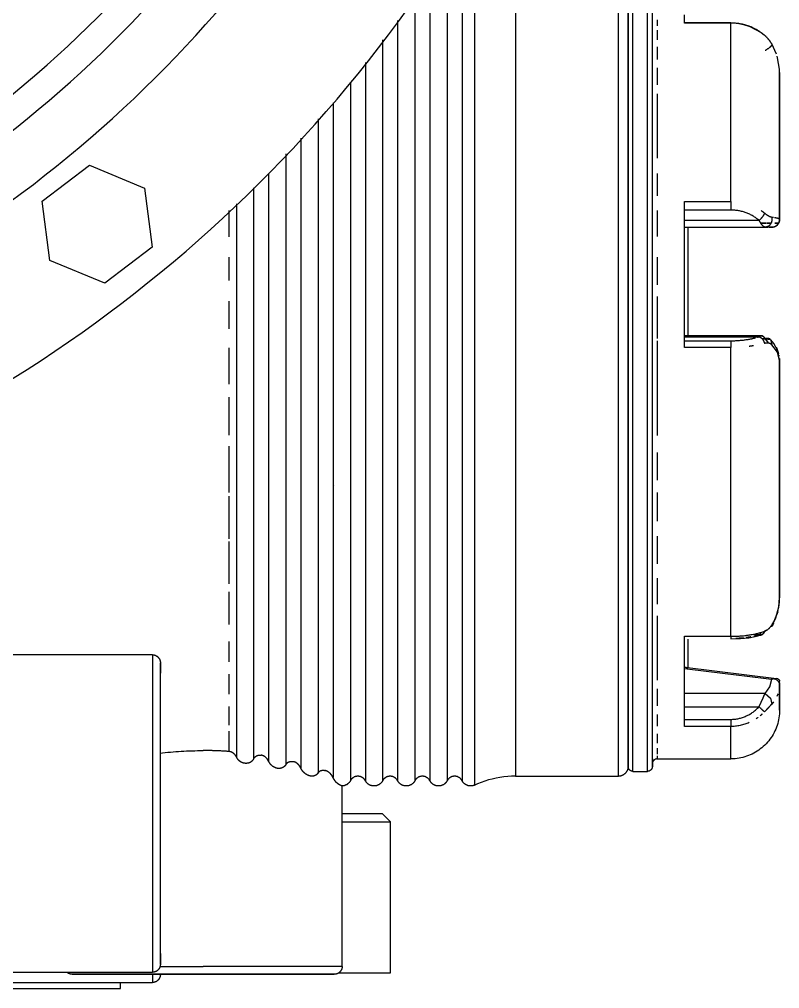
# Model space of a CAD drawing. Extents: x -181672 to 290600, y -29000 to 395522.
# Drawn here: x 13965.4 to 14061.2, y 33070.1 to 33192.2 of the extents above; entities that cross this region are included whole.
import ezdxf

# ---------------------------------------------------------------- set-up
doc = ezdxf.new("R2010")
doc.units = 0
doc.header["$LTSCALE"] = 10
doc.linetypes.add('XFM7P20PCW$0$Dashed', pattern=[2, 1, -1])

# ---------------------------------------------------------------- blocks, each defined once
blk = doc.blocks.new('XFM7P20PCW$0$A$Ccee4e352')
at = {"color": 1, "linetype": 'XFM7P20PCW$0$Dashed', "ltscale": 50}
for p, q in [((1082.41, -657.1), (1082.41, -556.78)), ((1074.86, -557.92), (1074.86, -656.55)), ((1076.74, -557.34), (1076.74, -656.55)), ((1078.93, -557.33), (1078.93, -656.55)), ((1080.8, -557.34), (1080.8, -656.55)), ((1087.54, -557.9), (1087.54, -655.98)), ((1100.49, -655.98), (1100.49, -557.9)), ((1102.33, -655.37), (1102.33, -558.52)), ((1104.15, -655.37), (1104.15, -558.52)), ((1101.72, -561.82), (1101.72, -559.81)), ((1104.77, -561.82), (1104.77, -559.81)), ((1108.8, -561.09), (1108.8, -560.08)), ((1072.68, -560.78), (1072.68, -656.55)), ((1105.38, -560.7), (1105.38, -561.45)), ((1114.64, -561.07), (1108.8, -561.07)), ((1114.64, -561.09), (1108.8, -561.09)), ((1114.64, -561.09), (1114.64, -561.07)), ((1114.64, -561.07), (1114.64, -561.09)), ((1114.64, -583.59), (1114.64, -561.09)), ((1101.72, -577.14), (1101.72, -562.77)), ((1104.77, -577.14), (1104.77, -562.77)), ((1105.38, -561.98), (1105.38, -563.23)), ((1070.8, -563.23), (1070.8, -656.55)), ((1105.38, -564.09), (1105.38, -565.68)), ((1120.41, -565), (1119.81, -563.71)), ((1119.83, -563.73), (1119.81, -563.71)), ((1068.62, -566.08), (1068.62, -656.55)), ((1105.38, -566.75), (1105.38, -568.9)), ((1120.8, -567.33), (1120.79, -566.9)), ((1120.8, -567.33), (1120.8, -585.81)), ((1066.74, -568.56), (1066.74, -656.55)), ((1105.38, -570.01), (1105.38, -578.11)), ((1064.55, -571.13), (1064.55, -656.16)), ((1062.67, -573.15), (1062.67, -655.57)), ((1060.49, -575.58), (1060.49, -654.96)), ((1058.61, -577.59), (1058.61, -654.52)), ((1027.9, -583.55), (1033.87, -579)), ((1033.87, -579), (1040.8, -581.89)), ((1101.72, -586.2), (1101.72, -579.28)), ((1104.77, -586.2), (1104.77, -579.28)), ((1056.43, -580.06), (1056.43, -654.09)), ((1105.38, -580.03), (1105.38, -582.85)), ((1040.8, -581.89), (1041.76, -589.33)), ((1054.55, -581.86), (1054.55, -653.8)), ((1028.87, -591), (1027.9, -583.55)), ((1108.8, -601.96), (1108.8, -583.59)), ((1108.8, -583.59), (1114.64, -583.59)), ((1114.64, -583.59), (1114.64, -584.66)), ((1051.43, -584.72), (1051.43, -587.35)), ((1052.37, -583.87), (1052.37, -653.55)), ((1105.38, -584.73), (1105.38, -587.98)), ((1114.64, -584.66), (1108.8, -584.66)), ((1118.21, -585.96), (1108.8, -585.96)), ((1051.43, -587.35), (1051.43, -588.02)), ((1108.8, -586.81), (1118.97, -586.81)), ((1108.8, -586.81), (1118.97, -586.81)), ((1109.24, -586.79), (1109.24, -600.52)), ((1118.97, -586.81), (1119.36, -586.81)), ((1119.46, -586.81), (1119.8, -586.81)), ((1120.68, -586.29), (1120.51, -586.51)), ((1041.76, -589.33), (1035.79, -593.88)), ((1101.72, -596.31), (1101.72, -588.65)), ((1104.77, -596.31), (1104.77, -588.65)), ((1035.79, -593.88), (1028.87, -591)), ((1051.43, -590.58), (1051.43, -592.68)), ((1105.38, -590.59), (1105.38, -594.09)), ((1051.43, -592.68), (1051.43, -593.54)), ((1105.38, -595.56), (1105.38, -600.82)), ((1051.43, -596.15), (1051.43, -598.2)), ((1051.43, -598.2), (1051.43, -599.6)), ((1101.72, -615.18), (1101.72, -598.94)), ((1104.77, -615.18), (1104.77, -598.94)), ((1118.51, -600.5), (1108.8, -600.5)), ((1108.8, -600.61), (1118.21, -600.61)), ((1118.51, -600.5), (1118.39, -600.5)), ((1105.38, -601.13), (1105.38, -613.07)), ((1108.8, -601.12), (1114.64, -601.12)), ((1114.64, -601.96), (1108.8, -601.96)), ((1114.64, -601.12), (1114.64, -601.96)), ((1114.64, -638.36), (1114.64, -601.96)), ((1118.97, -600.88), (1118.64, -600.88)), ((1118.64, -600.88), (1118.97, -600.88)), ((1118.97, -600.88), (1119.39, -601.41)), ((1051.43, -602.03), (1051.43, -603.85)), ((1120.74, -602.97), (1120.75, -603.03)), ((1051.43, -603.85), (1051.43, -606.6)), ((1120.78, -603.36), (1120.8, -603.6)), ((1120.8, -603.59), (1120.8, -633.5)), ((1051.43, -608.25), (1051.43, -609.53)), ((1051.43, -609.53), (1051.43, -613.03)), ((1051.43, -614.42), (1051.43, -615.18)), ((1051.43, -615.18), (1051.43, -620.23)), ((1105.38, -615.18), (1105.38, -618.7)), ((1101.72, -625.24), (1101.72, -617.58)), ((1104.77, -625.24), (1104.77, -617.58)), ((1105.38, -620.22), (1105.38, -623.84)), ((1051.43, -620.72), (1051.43, -626.07)), ((1105.38, -625.73), (1105.38, -629.24)), ((1051.43, -626.42), (1051.43, -631.17)), ((1101.72, -634.61), (1101.72, -627.69)), ((1104.77, -634.61), (1104.77, -627.69)), ((1051.43, -631.17), (1051.43, -631.76)), ((1105.38, -631.04), (1105.38, -634.31)), ((1051.43, -632.76), (1051.43, -635.94)), ((1051.43, -635.94), (1051.43, -636.89)), ((1105.38, -635.78), (1105.38, -643.88)), ((1120.57, -635.28), (1120.41, -635.7)), ((1101.72, -651.11), (1101.72, -636.75)), ((1104.77, -651.11), (1104.77, -636.75)), ((1119.77, -637.13), (1119.81, -636.95)), ((1108.8, -649.72), (1108.8, -638.36)), ((1108.8, -638.36), (1114.64, -638.36)), ((1114.64, -638.36), (1114.64, -638.6)), ((1114.64, -638.6), (1114.64, -638.69)), ((1117.66, -638.18), (1118.21, -638.18)), ((1118.21, -638.18), (1117.66, -638.18)), ((1051.43, -639.01), (1051.43, -640.32)), ((1109.24, -638.7), (1109.24, -642.27)), ((1041.8, -640.68), (1018.8, -640.68)), ((1041.8, -640.68), (1041.8, -680.68)), ((1051.43, -640.32), (1051.43, -641.57)), ((1042.8, -679.68), (1042.8, -641.68)), ((1108.88, -642.25), (1120.42, -643.66)), ((1051.43, -643.14), (1051.43, -644.25)), ((1051.43, -644.25), (1051.43, -645.63)), ((1120.8, -644.49), (1120.78, -644.83)), ((1120.8, -644.49), (1120.8, -644)), ((1120.8, -644.2), (1120.8, -644.41)), ((1105.38, -644.98), (1105.38, -647.13)), ((1118.97, -645.58), (1108.8, -645.58)), ((1120.8, -644.89), (1120.8, -647.65)), ((1120.04, -646.61), (1119.81, -646.89)), ((1051.43, -647.2), (1051.43, -647.68)), ((1051.43, -647.68), (1051.43, -649.54)), ((1105.38, -648.2), (1105.38, -649.69)), ((1108.8, -647.23), (1118.21, -647.23)), ((1108.8, -648.82), (1114.64, -648.82)), ((1114.64, -648.82), (1114.64, -649.72)), ((1051.43, -650.29), (1051.43, -650.57)), ((1051.43, -650.57), (1051.43, -652.87)), ((1105.38, -650.65), (1105.38, -651.83)), ((1114.64, -649.72), (1108.8, -649.72)), ((1114.64, -653.8), (1114.64, -649.72)), ((1101.72, -654.08), (1101.72, -652.07)), ((1104.77, -654.08), (1104.77, -652.07)), ((1105.38, -652.45), (1105.38, -653.19)), ((1101.72, -654.75), (1101.72, -654.45)), ((1104.77, -654.75), (1104.77, -654.45)), ((1105.38, -653.43), (1105.38, -653.8)), ((1105.38, -653.8), (1114.64, -653.8)), ((1102.33, -655.37), (1104.15, -655.37)), ((1087.54, -655.98), (1100.49, -655.98)), ((1065.7, -679.94), (1065.7, -657.21)), ((1065.76, -661.74), (1071.8, -661.74)), ((1070.8, -660.74), (1065.79, -660.74)), ((1071.8, -661.74), (1070.8, -660.74)), ((1071.8, -680.74), (1071.8, -661.74)), ((1042.72, -679.94), (1048.2, -679.94)), ((1065.7, -679.94), (1048.2, -679.94)), ((1018.8, -680.68), (1041.8, -680.68)), ((1048.2, -680.94), (1031.7, -680.94)), ((1041.8, -681.02), (1041.8, -681.97)), ((1042.8, -680.97), (1042.8, -680.96)), ((1048.2, -680.94), (1064.7, -680.94)), ((1065.28, -680.74), (1071.8, -680.74)), ((1018.8, -681.97), (1041.8, -681.97)), ((1037.8, -682.74), (1037.8, -681.97)), ((1006.8, -682.74), (1037.8, -682.74))]:
    blk.add_line(p, q, dxfattribs=at)
at = {"color": 1, "linetype": 'XFM7P20PCW$0$Dashed', "ltscale": 50, "flags": 128}
for points in [[(1101.72, -654.75), (1101.72, -654.71), (1101.72, -654.6), (1101.72, -654.41), (1101.72, -654.14), (1101.72, -653.8), (1101.72, -653.38), (1101.72, -652.89), (1101.72, -652.32), (1101.72, -651.69), (1101.72, -650.98), (1101.72, -650.2), (1101.72, -649.35), (1101.72, -648.43), (1101.72, -647.45), (1101.72, -646.4), (1101.72, -645.29), (1101.72, -644.12), (1101.72, -642.89), (1101.72, -641.6), (1101.72, -640.25), (1101.72, -638.85), (1101.72, -637.4), (1101.72, -635.91), (1101.72, -634.36), (1101.72, -632.77), (1101.72, -631.15), (1101.72, -629.48), (1101.72, -627.77), (1101.72, -626.04), (1101.72, -624.27), (1101.72, -622.47), (1101.72, -620.65), (1101.72, -618.81), (1101.72, -616.95), (1101.72, -615.07), (1101.72, -613.18), (1101.72, -611.28), (1101.72, -609.37), (1101.72, -607.46), (1101.72, -605.55), (1101.72, -603.64), (1101.72, -601.73), (1101.72, -599.84), (1101.72, -597.95), (1101.72, -596.08), (1101.72, -594.23), (1101.72, -592.4), (1101.72, -590.59), (1101.72, -588.8), (1101.72, -587.05), (1101.72, -585.33), (1101.72, -583.64), (1101.72, -581.99), (1101.72, -580.38), (1101.72, -578.81), (1101.72, -577.28), (1101.72, -575.81), (1101.72, -574.38), (1101.72, -573.01), (1101.72, -571.69), (1101.72, -570.43), (1101.72, -569.22), (1101.72, -568.08), (1101.72, -567), (1101.72, -565.98), (1101.72, -565.02), (1101.72, -564.14), (1101.72, -563.32), (1101.72, -562.57), (1101.72, -561.9), (1101.72, -561.29), (1101.72, -560.76), (1101.72, -560.3), (1101.72, -559.92), (1101.72, -559.61), (1101.72, -559.38), (1101.72, -559.23), (1101.72, -559.15), (1101.72, -559.13)], [(1101.72, -559.13), (1101.72, -559.17), (1101.72, -559.29), (1101.72, -559.48), (1101.72, -559.75), (1101.72, -560.09), (1101.72, -560.51), (1101.72, -561), (1101.72, -561.56), (1101.72, -562.2), (1101.72, -562.91), (1101.72, -563.69), (1101.72, -564.54), (1101.72, -565.45), (1101.72, -566.44), (1101.72, -567.49), (1101.72, -568.6), (1101.72, -569.77), (1101.72, -571), (1101.72, -572.29), (1101.72, -573.63), (1101.72, -575.03), (1101.72, -576.48), (1101.72, -577.98), (1101.72, -579.52), (1101.72, -581.11), (1101.72, -582.74), (1101.72, -584.41), (1101.72, -586.11), (1101.72, -587.85), (1101.72, -589.62), (1101.72, -591.42), (1101.72, -593.24), (1101.72, -595.08), (1101.72, -596.94), (1101.72, -598.82), (1101.72, -600.71), (1101.72, -602.61), (1101.72, -604.52), (1101.72, -606.43), (1101.72, -608.34), (1101.72, -610.25), (1101.72, -612.15), (1101.72, -614.05), (1101.72, -615.94), (1101.72, -617.81), (1101.72, -619.66), (1101.72, -621.49), (1101.72, -623.3), (1101.72, -625.08), (1101.72, -626.84), (1101.72, -628.56), (1101.72, -630.25), (1101.72, -631.9), (1101.72, -633.51), (1101.72, -635.08), (1101.72, -636.6), (1101.72, -638.08), (1101.72, -639.5), (1101.72, -640.88), (1101.72, -642.2), (1101.72, -643.46), (1101.72, -644.67), (1101.72, -645.81), (1101.72, -646.89), (1101.72, -647.91), (1101.72, -648.86), (1101.72, -649.75), (1101.72, -650.57), (1101.72, -651.31), (1101.72, -651.99), (1101.72, -652.59), (1101.72, -653.13), (1101.72, -653.58), (1101.72, -653.97), (1101.72, -654.27), (1101.72, -654.51), (1101.72, -654.66), (1101.72, -654.74), (1101.72, -654.75)], [(1104.77, -654.75), (1104.77, -654.71), (1104.77, -654.6), (1104.77, -654.41), (1104.77, -654.14), (1104.77, -653.8), (1104.77, -653.38), (1104.77, -652.89), (1104.77, -652.32), (1104.77, -651.69), (1104.77, -650.98), (1104.77, -650.2), (1104.77, -649.35), (1104.77, -648.43), (1104.77, -647.45), (1104.77, -646.4), (1104.77, -645.29), (1104.77, -644.12), (1104.77, -642.89), (1104.77, -641.6), (1104.77, -640.25), (1104.77, -638.85), (1104.77, -637.4), (1104.77, -635.91), (1104.77, -634.36), (1104.77, -632.77), (1104.77, -631.15), (1104.77, -629.48), (1104.77, -627.77), (1104.77, -626.04), (1104.77, -624.27), (1104.77, -622.47), (1104.77, -620.65), (1104.77, -618.81), (1104.77, -616.95), (1104.77, -615.07), (1104.77, -613.18), (1104.77, -611.28), (1104.77, -609.37), (1104.77, -607.46), (1104.77, -605.55), (1104.77, -603.64), (1104.77, -601.73), (1104.77, -599.84), (1104.77, -597.95), (1104.77, -596.08), (1104.77, -594.23), (1104.77, -592.4), (1104.77, -590.59), (1104.77, -588.8), (1104.77, -587.05), (1104.77, -585.33), (1104.77, -583.64), (1104.77, -581.99), (1104.77, -580.38), (1104.77, -578.81), (1104.77, -577.28), (1104.77, -575.81), (1104.77, -574.38), (1104.77, -573.01), (1104.77, -571.69), (1104.77, -570.43), (1104.77, -569.22), (1104.77, -568.08), (1104.77, -567), (1104.77, -565.98), (1104.77, -565.02), (1104.77, -564.14), (1104.77, -563.32), (1104.77, -562.57), (1104.77, -561.9), (1104.77, -561.29), (1104.77, -560.76), (1104.77, -560.3), (1104.77, -559.92), (1104.77, -559.61), (1104.77, -559.38), (1104.77, -559.23), (1104.77, -559.15), (1104.77, -559.13)], [(1114.64, -561.07), (1115.46, -561.12), (1116.27, -561.27), (1117.04, -561.51), (1118.47, -562.27), (1118.86, -562.58)], [(1120.79, -566.89), (1120.55, -565.46), (1120.5, -565.25)], [(1120.8, -567.33), (1120.8, -567.73), (1120.8, -568.2), (1120.8, -568.73), (1120.8, -569.32), (1120.8, -569.55)], [(1120.8, -585.81), (1120.8, -584.43), (1120.8, -583.1), (1120.8, -581.8), (1120.8, -580.54), (1120.8, -579.32), (1120.8, -578.15), (1120.8, -577.02), (1120.8, -575.94), (1120.8, -574.91), (1120.8, -573.93), (1120.8, -573), (1120.8, -572.13), (1120.8, -571.32), (1120.8, -570.56), (1120.8, -569.86), (1120.8, -569.22), (1120.8, -568.64), (1120.8, -568.12), (1120.8, -567.66), (1120.8, -567.33)], [(1119.36, -586.81), (1119.26, -586.81), (1118.97, -586.81)], [(1119.8, -586.81), (1119.75, -586.81), (1119.65, -586.81), (1119.48, -586.81)], [(1119.99, -586.79), (1120.19, -586.73), (1120.37, -586.63), (1120.53, -586.5), (1120.66, -586.32)], [(1119.4, -601.43), (1119.26, -601.22), (1118.97, -600.88)], [(1118.97, -600.88), (1119.66, -600.97), (1119.81, -601.62)], [(1120.8, -603.59), (1120.58, -602.41), (1120.09, -601.48), (1119.69, -600.99)], [(1120.8, -603.59), (1120.55, -602.58), (1119.81, -601.62)], [(1120.38, -601.98), (1120.45, -602.09), (1120.66, -602.72)], [(1120.8, -633.5), (1120.8, -632.24), (1120.8, -630.95), (1120.8, -629.61), (1120.8, -628.24), (1120.8, -626.84), (1120.8, -625.4), (1120.8, -623.94), (1120.8, -622.44), (1120.8, -620.93), (1120.8, -619.39), (1120.8, -617.83), (1120.8, -616.25), (1120.8, -614.66), (1120.8, -613.05), (1120.8, -611.44), (1120.8, -609.82), (1120.8, -608.19), (1120.8, -606.56), (1120.8, -604.94), (1120.8, -603.59)], [(1119.83, -637.09), (1120.33, -636.04), (1120.71, -634.64), (1120.8, -633.5)], [(1120.02, -636.71), (1119.98, -636.81), (1119.83, -637.09)], [(1114.64, -638.69), (1115.88, -638.64), (1116.9, -638.53), (1117.73, -638.38), (1118.51, -638.18)], [(1114.64, -638.69), (1115.89, -638.64), (1116.91, -638.53), (1117.73, -638.38), (1118.51, -638.18)], [(1041.8, -640.68), (1041.84, -640.69), (1041.88, -640.69), (1041.92, -640.69), (1041.96, -640.7), (1042, -640.7), (1042.04, -640.71), (1042.08, -640.72), (1042.11, -640.74), (1042.15, -640.75), (1042.19, -640.76), (1042.23, -640.78), (1042.26, -640.8), (1042.3, -640.82), (1042.33, -640.84), (1042.36, -640.86), (1042.4, -640.88), (1042.43, -640.91), (1042.46, -640.93), (1042.49, -640.96), (1042.52, -640.99), (1042.54, -641.02), (1042.57, -641.05), (1042.6, -641.08), (1042.62, -641.11), (1042.64, -641.14), (1042.66, -641.18), (1042.68, -641.21), (1042.7, -641.25), (1042.72, -641.29), (1042.73, -641.32), (1042.75, -641.36), (1042.76, -641.4), (1042.77, -641.44), (1042.78, -641.48), (1042.79, -641.51), (1042.79, -641.55), (1042.8, -641.59), (1042.8, -641.63), (1042.8, -641.67), (1042.8, -641.68)], [(1042.8, -679.68), (1042.8, -679.67), (1042.8, -679.62), (1042.8, -679.55), (1042.8, -679.44), (1042.8, -679.31), (1042.8, -679.14), (1042.8, -678.94), (1042.8, -678.72), (1042.8, -678.47), (1042.8, -678.18), (1042.8, -677.87), (1042.8, -677.54), (1042.8, -677.17), (1042.8, -676.78), (1042.8, -676.37), (1042.8, -675.92), (1042.8, -675.46), (1042.8, -674.97), (1042.8, -674.46), (1042.8, -673.92), (1042.8, -673.37), (1042.8, -672.79), (1042.8, -672.2), (1042.8, -671.58), (1042.8, -670.95), (1042.8, -670.3), (1042.8, -669.64), (1042.8, -668.96), (1042.8, -668.27), (1042.8, -667.57), (1042.8, -666.86), (1042.8, -666.13), (1042.8, -665.4), (1042.8, -664.66), (1042.8, -663.91), (1042.8, -663.16), (1042.8, -662.41), (1042.8, -661.65), (1042.8, -660.89), (1042.8, -660.13), (1042.8, -659.37), (1042.8, -658.61), (1042.8, -657.86), (1042.8, -657.11), (1042.8, -656.37), (1042.8, -655.63), (1042.8, -654.9), (1042.8, -654.18), (1042.8, -653.48), (1042.8, -652.78), (1042.8, -652.09), (1042.8, -651.42), (1042.8, -650.77), (1042.8, -650.13), (1042.8, -649.5), (1042.8, -648.9), (1042.8, -648.31), (1042.8, -647.74), (1042.8, -647.2), (1042.8, -646.67), (1042.8, -646.17), (1042.8, -645.69), (1042.8, -645.24), (1042.8, -644.81), (1042.8, -644.4), (1042.8, -644.03), (1042.8, -643.67), (1042.8, -643.35), (1042.8, -643.05), (1042.8, -642.78), (1042.8, -642.54), (1042.8, -642.33), (1042.8, -642.15), (1042.8, -642), (1042.8, -641.87), (1042.8, -641.78), (1042.8, -641.72), (1042.8, -641.69), (1042.8, -641.68)], [(1042.8, -641.68), (1042.8, -641.7), (1042.8, -641.75), (1042.8, -641.82), (1042.8, -641.93), (1042.8, -642.06), (1042.8, -642.23), (1042.8, -642.42), (1042.8, -642.65), (1042.8, -642.9), (1042.8, -643)], [(1118.97, -645.58), (1119.57, -644.71), (1119.8, -643.77)], [(1119.99, -643.7), (1120.19, -643.66), (1120.37, -643.65), (1120.53, -643.68), (1120.66, -643.76)], [(1120.8, -647.65), (1120.8, -647.61), (1120.8, -647.52), (1120.8, -647.35), (1120.8, -647.13), (1120.8, -646.84), (1120.8, -646.48), (1120.8, -646.06), (1120.8, -645.58), (1120.8, -645.04), (1120.8, -644.49)], [(1118.97, -645.58), (1119.66, -646.13), (1119.81, -646.89)], [(1120.6, -645.6), (1120.55, -645.73), (1120.45, -645.96)], [(1120.8, -646.34), (1120.8, -646.51), (1120.8, -646.86), (1120.8, -647.15), (1120.8, -647.37), (1120.8, -647.53), (1120.8, -647.62), (1120.8, -647.65)], [(1120.8, -647.65), (1120.79, -647.89), (1120.78, -648.14), (1120.76, -648.38), (1120.72, -648.63), (1120.68, -648.87), (1120.62, -649.11), (1120.56, -649.35), (1120.49, -649.58), (1120.41, -649.82), (1120.31, -650.04), (1120.21, -650.27), (1120.1, -650.49), (1119.99, -650.71), (1119.86, -650.92), (1119.72, -651.12), (1119.58, -651.32), (1119.43, -651.52), (1119.27, -651.71), (1119.11, -651.89), (1118.93, -652.06), (1118.75, -652.23), (1118.57, -652.39), (1118.37, -652.54), (1118.17, -652.69), (1117.97, -652.83), (1117.76, -652.96), (1117.55, -653.08), (1117.33, -653.19), (1117.1, -653.29), (1116.87, -653.38), (1116.64, -653.47), (1116.41, -653.54), (1116.17, -653.61), (1115.93, -653.67), (1115.69, -653.71), (1115.45, -653.75), (1115.2, -653.78), (1114.96, -653.79), (1114.71, -653.8), (1114.64, -653.8)], [(1101.72, -653.32), (1101.72, -653.58), (1101.72, -653.97), (1101.72, -654.27), (1101.72, -654.51), (1101.72, -654.66), (1101.72, -654.74), (1101.72, -654.75)], [(1101.72, -654.75), (1101.72, -654.71), (1101.72, -654.6), (1101.72, -654.41), (1101.72, -654.14), (1101.72, -653.8), (1101.72, -653.78)], [(1104.77, -653.78), (1104.77, -653.97), (1104.77, -654.27), (1104.77, -654.51), (1104.77, -654.66), (1104.77, -654.74), (1104.77, -654.75)], [(1105.38, -653.8), (1105.36, -653.8), (1105.33, -653.8), (1105.31, -653.81), (1105.29, -653.81), (1105.26, -653.82), (1105.24, -653.82), (1105.21, -653.83), (1105.19, -653.83), (1105.17, -653.84), (1105.14, -653.85), (1105.12, -653.86), (1105.1, -653.87), (1105.08, -653.88), (1105.06, -653.9), (1105.04, -653.91), (1105.02, -653.92), (1105, -653.94), (1104.98, -653.96), (1104.96, -653.97), (1104.94, -653.99), (1104.93, -654.01), (1104.91, -654.03), (1104.89, -654.05), (1104.88, -654.07), (1104.87, -654.09), (1104.85, -654.11), (1104.84, -654.13), (1104.83, -654.15), (1104.82, -654.17), (1104.81, -654.2), (1104.8, -654.22), (1104.79, -654.24), (1104.79, -654.27), (1104.78, -654.29), (1104.78, -654.31), (1104.77, -654.34), (1104.77, -654.36), (1104.77, -654.39), (1104.77, -654.4)], [(1101.72, -654.75), (1101.72, -654.8), (1101.71, -654.85), (1101.71, -654.9), (1101.7, -654.95), (1101.69, -655), (1101.68, -655.04), (1101.67, -655.09), (1101.65, -655.14), (1101.64, -655.19), (1101.62, -655.23), (1101.6, -655.28), (1101.58, -655.32), (1101.55, -655.36), (1101.53, -655.41), (1101.5, -655.45), (1101.47, -655.49), (1101.44, -655.53), (1101.41, -655.56), (1101.38, -655.6), (1101.34, -655.64), (1101.31, -655.67), (1101.27, -655.7), (1101.23, -655.73), (1101.19, -655.76), (1101.15, -655.79), (1101.11, -655.81), (1101.07, -655.84), (1101.02, -655.86), (1100.98, -655.88), (1100.93, -655.9), (1100.89, -655.92), (1100.84, -655.93), (1100.79, -655.94), (1100.74, -655.96), (1100.7, -655.97), (1100.65, -655.97), (1100.6, -655.98), (1100.55, -655.98), (1100.5, -655.98), (1100.49, -655.98)], [(1102.33, -655.37), (1102.31, -655.37), (1102.28, -655.37), (1102.26, -655.36), (1102.23, -655.36), (1102.21, -655.36), (1102.19, -655.35), (1102.16, -655.34), (1102.14, -655.34), (1102.12, -655.33), (1102.09, -655.32), (1102.07, -655.31), (1102.05, -655.3), (1102.03, -655.29), (1102.01, -655.27), (1101.99, -655.26), (1101.97, -655.25), (1101.95, -655.23), (1101.93, -655.21), (1101.91, -655.2), (1101.89, -655.18), (1101.87, -655.16), (1101.86, -655.14), (1101.84, -655.12), (1101.83, -655.1), (1101.81, -655.08), (1101.8, -655.06), (1101.79, -655.04), (1101.78, -655.02), (1101.77, -655), (1101.76, -654.98), (1101.75, -654.95), (1101.74, -654.93), (1101.74, -654.9), (1101.73, -654.88), (1101.73, -654.86), (1101.72, -654.83), (1101.72, -654.81), (1101.72, -654.78), (1101.72, -654.76), (1101.72, -654.75)], [(1104.77, -654.75), (1104.77, -654.78), (1104.77, -654.8), (1104.76, -654.83), (1104.76, -654.85), (1104.76, -654.87), (1104.75, -654.9), (1104.74, -654.92), (1104.74, -654.95), (1104.73, -654.97), (1104.72, -654.99), (1104.71, -655.01), (1104.7, -655.04), (1104.69, -655.06), (1104.67, -655.08), (1104.66, -655.1), (1104.65, -655.12), (1104.63, -655.14), (1104.62, -655.16), (1104.6, -655.18), (1104.58, -655.19), (1104.56, -655.21), (1104.55, -655.23), (1104.53, -655.24), (1104.51, -655.26), (1104.49, -655.27), (1104.46, -655.28), (1104.44, -655.29), (1104.42, -655.31), (1104.4, -655.32), (1104.38, -655.33), (1104.35, -655.33), (1104.33, -655.34), (1104.31, -655.35), (1104.28, -655.35), (1104.26, -655.36), (1104.23, -655.36), (1104.21, -655.36), (1104.18, -655.37), (1104.16, -655.37), (1104.15, -655.37)], [(1066.74, -656.55), (1066.71, -656.6), (1066.69, -656.64), (1066.66, -656.68), (1066.63, -656.72), (1066.6, -656.76), (1066.57, -656.8), (1066.54, -656.83), (1066.5, -656.87), (1066.47, -656.9), (1066.43, -656.93), (1066.39, -656.96), (1066.35, -656.99), (1066.31, -657.02), (1066.27, -657.05), (1066.22, -657.07), (1066.18, -657.09), (1066.14, -657.11), (1066.09, -657.13), (1066.04, -657.15), (1066, -657.16), (1065.95, -657.18), (1065.9, -657.19), (1065.85, -657.2), (1065.8, -657.2), (1065.76, -657.21), (1065.71, -657.21), (1065.7, -657.21)], [(1067.68, -655.98), (1067.63, -655.98), (1067.59, -655.99), (1067.55, -655.99), (1067.51, -656), (1067.47, -656), (1067.42, -656.01), (1067.38, -656.02), (1067.34, -656.04), (1067.3, -656.05), (1067.26, -656.07), (1067.23, -656.08), (1067.19, -656.1), (1067.15, -656.12), (1067.11, -656.14), (1067.08, -656.17), (1067.04, -656.19), (1067.01, -656.22), (1066.98, -656.25), (1066.95, -656.27), (1066.92, -656.3), (1066.89, -656.33), (1066.86, -656.37), (1066.83, -656.4), (1066.81, -656.43), (1066.78, -656.47), (1066.76, -656.51), (1066.74, -656.54), (1066.74, -656.55)], [(1068.62, -656.55), (1068.6, -656.51), (1068.57, -656.48), (1068.55, -656.44), (1068.53, -656.41), (1068.5, -656.37), (1068.47, -656.34), (1068.44, -656.31), (1068.41, -656.28), (1068.38, -656.25), (1068.35, -656.22), (1068.32, -656.2), (1068.28, -656.17), (1068.25, -656.15), (1068.21, -656.13), (1068.18, -656.11), (1068.14, -656.09), (1068.1, -656.07), (1068.06, -656.05), (1068.02, -656.04), (1067.98, -656.03), (1067.94, -656.02), (1067.9, -656.01), (1067.86, -656), (1067.81, -655.99), (1067.77, -655.99), (1067.73, -655.98), (1067.69, -655.98), (1067.68, -655.98)], [(1070.8, -656.55), (1070.78, -656.6), (1070.75, -656.64), (1070.72, -656.68), (1070.69, -656.72), (1070.66, -656.76), (1070.63, -656.8), (1070.6, -656.83), (1070.56, -656.87), (1070.53, -656.9), (1070.49, -656.93), (1070.45, -656.96), (1070.41, -656.99), (1070.37, -657.02), (1070.33, -657.05), (1070.29, -657.07), (1070.24, -657.09), (1070.2, -657.11), (1070.15, -657.13), (1070.11, -657.15), (1070.06, -657.16), (1070.01, -657.18), (1069.96, -657.19), (1069.92, -657.2), (1069.87, -657.2), (1069.82, -657.21), (1069.77, -657.21), (1069.72, -657.21), (1069.67, -657.21), (1069.62, -657.21), (1069.57, -657.21), (1069.52, -657.2), (1069.47, -657.19), (1069.43, -657.18), (1069.38, -657.17), (1069.33, -657.15), (1069.29, -657.14), (1069.24, -657.12), (1069.19, -657.1), (1069.15, -657.08), (1069.11, -657.06), (1069.06, -657.03), (1069.02, -657), (1068.98, -656.98), (1068.94, -656.95), (1068.9, -656.92), (1068.87, -656.88), (1068.83, -656.85), (1068.8, -656.81), (1068.77, -656.78), (1068.74, -656.74), (1068.71, -656.7), (1068.68, -656.66), (1068.65, -656.62), (1068.63, -656.57), (1068.62, -656.55)], [(1071.74, -655.98), (1071.7, -655.98), (1071.65, -655.99), (1071.61, -655.99), (1071.57, -656), (1071.53, -656), (1071.49, -656.01), (1071.45, -656.02), (1071.41, -656.04), (1071.37, -656.05), (1071.33, -656.07), (1071.29, -656.08), (1071.25, -656.1), (1071.21, -656.12), (1071.18, -656.14), (1071.14, -656.17), (1071.11, -656.19), (1071.07, -656.22), (1071.04, -656.25), (1071.01, -656.27), (1070.98, -656.3), (1070.95, -656.33), (1070.92, -656.37), (1070.9, -656.4), (1070.87, -656.43), (1070.85, -656.47), (1070.83, -656.51), (1070.8, -656.54), (1070.8, -656.55)], [(1072.68, -656.55), (1072.66, -656.51), (1072.64, -656.48), (1072.61, -656.44), (1072.59, -656.41), (1072.56, -656.37), (1072.54, -656.34), (1072.51, -656.31), (1072.48, -656.28), (1072.45, -656.25), (1072.41, -656.22), (1072.38, -656.2), (1072.35, -656.17), (1072.31, -656.15), (1072.27, -656.13), (1072.24, -656.11), (1072.2, -656.09), (1072.16, -656.07), (1072.12, -656.05), (1072.08, -656.04), (1072.04, -656.03), (1072, -656.02), (1071.96, -656.01), (1071.92, -656), (1071.88, -655.99), (1071.83, -655.99), (1071.79, -655.98), (1071.75, -655.98), (1071.74, -655.98)], [(1074.86, -656.55), (1074.84, -656.6), (1074.81, -656.64), (1074.79, -656.68), (1074.76, -656.72), (1074.73, -656.76), (1074.7, -656.8), (1074.66, -656.83), (1074.63, -656.87), (1074.59, -656.9), (1074.55, -656.93), (1074.52, -656.96), (1074.48, -656.99), (1074.43, -657.02), (1074.39, -657.05), (1074.35, -657.07), (1074.31, -657.09), (1074.26, -657.11), (1074.22, -657.13), (1074.17, -657.15), (1074.12, -657.16), (1074.07, -657.18), (1074.03, -657.19), (1073.98, -657.2), (1073.93, -657.2), (1073.88, -657.21), (1073.83, -657.21), (1073.78, -657.21), (1073.73, -657.21), (1073.68, -657.21), (1073.63, -657.21), (1073.59, -657.2), (1073.54, -657.19), (1073.49, -657.18), (1073.44, -657.17), (1073.39, -657.15), (1073.35, -657.14), (1073.3, -657.12), (1073.26, -657.1), (1073.21, -657.08), (1073.17, -657.06), (1073.13, -657.03), (1073.09, -657), (1073.04, -656.98), (1073.01, -656.95), (1072.97, -656.92), (1072.93, -656.88), (1072.9, -656.85), (1072.86, -656.81), (1072.83, -656.78), (1072.8, -656.74), (1072.77, -656.7), (1072.74, -656.66), (1072.71, -656.62), (1072.69, -656.57), (1072.68, -656.55)], [(1075.8, -655.98), (1075.76, -655.98), (1075.72, -655.99), (1075.68, -655.99), (1075.63, -656), (1075.59, -656), (1075.55, -656.01), (1075.51, -656.02), (1075.47, -656.04), (1075.43, -656.05), (1075.39, -656.07), (1075.35, -656.08), (1075.31, -656.1), (1075.28, -656.12), (1075.24, -656.14), (1075.2, -656.17), (1075.17, -656.19), (1075.14, -656.22), (1075.1, -656.25), (1075.07, -656.27), (1075.04, -656.3), (1075.01, -656.33), (1074.99, -656.37), (1074.96, -656.4), (1074.93, -656.43), (1074.91, -656.47), (1074.89, -656.51), (1074.87, -656.54), (1074.86, -656.55)], [(1076.74, -656.55), (1076.72, -656.51), (1076.7, -656.48), (1076.68, -656.44), (1076.65, -656.41), (1076.63, -656.37), (1076.6, -656.34), (1076.57, -656.31), (1076.54, -656.28), (1076.51, -656.25), (1076.48, -656.22), (1076.44, -656.2), (1076.41, -656.17), (1076.37, -656.15), (1076.34, -656.13), (1076.3, -656.11), (1076.26, -656.09), (1076.22, -656.07), (1076.18, -656.05), (1076.14, -656.04), (1076.1, -656.03), (1076.06, -656.02), (1076.02, -656.01), (1075.98, -656), (1075.94, -655.99), (1075.9, -655.99), (1075.85, -655.98), (1075.81, -655.98), (1075.8, -655.98)], [(1078.93, -656.55), (1078.9, -656.6), (1078.88, -656.64), (1078.85, -656.68), (1078.82, -656.72), (1078.79, -656.76), (1078.76, -656.8), (1078.73, -656.83), (1078.69, -656.87), (1078.66, -656.9), (1078.62, -656.93), (1078.58, -656.96), (1078.54, -656.99), (1078.5, -657.02), (1078.46, -657.05), (1078.41, -657.07), (1078.37, -657.09), (1078.33, -657.11), (1078.28, -657.13), (1078.23, -657.15), (1078.19, -657.16), (1078.14, -657.18), (1078.09, -657.19), (1078.04, -657.2), (1077.99, -657.2), (1077.95, -657.21), (1077.9, -657.21), (1077.85, -657.21), (1077.8, -657.21), (1077.75, -657.21), (1077.7, -657.21), (1077.65, -657.2), (1077.6, -657.19), (1077.55, -657.18), (1077.51, -657.17), (1077.46, -657.16), (1077.41, -657.14), (1077.37, -657.12), (1077.32, -657.1), (1077.28, -657.08), (1077.23, -657.06), (1077.19, -657.03), (1077.15, -657.01), (1077.11, -656.98), (1077.07, -656.95), (1077.03, -656.92), (1077, -656.88), (1076.96, -656.85), (1076.93, -656.81), (1076.89, -656.78), (1076.86, -656.74), (1076.83, -656.7), (1076.81, -656.66), (1076.78, -656.62), (1076.75, -656.57), (1076.74, -656.55)], [(1079.87, -655.98), (1079.82, -655.98), (1079.78, -655.99), (1079.74, -655.99), (1079.7, -656), (1079.66, -656), (1079.61, -656.01), (1079.57, -656.02), (1079.53, -656.04), (1079.49, -656.05), (1079.45, -656.07), (1079.41, -656.08), (1079.38, -656.1), (1079.34, -656.12), (1079.3, -656.15), (1079.27, -656.17), (1079.23, -656.19), (1079.2, -656.22), (1079.17, -656.25), (1079.14, -656.28), (1079.11, -656.31), (1079.08, -656.34), (1079.05, -656.37), (1079.02, -656.4), (1079, -656.44), (1078.97, -656.47), (1078.95, -656.51), (1078.93, -656.54), (1078.93, -656.55)], [(1080.8, -656.55), (1080.78, -656.51), (1080.76, -656.48), (1080.74, -656.44), (1080.71, -656.41), (1080.69, -656.37), (1080.66, -656.34), (1080.63, -656.31), (1080.6, -656.28), (1080.57, -656.25), (1080.54, -656.22), (1080.51, -656.2), (1080.47, -656.17), (1080.44, -656.15), (1080.4, -656.13), (1080.36, -656.11), (1080.32, -656.09), (1080.29, -656.07), (1080.25, -656.05), (1080.21, -656.04), (1080.17, -656.03), (1080.13, -656.02), (1080.08, -656.01), (1080.04, -656), (1080, -655.99), (1079.96, -655.99), (1079.92, -655.98), (1079.87, -655.98), (1079.87, -655.98)], [(1082.41, -657.1), (1082.36, -657.12), (1082.32, -657.14), (1082.27, -657.16), (1082.22, -657.17), (1082.18, -657.18), (1082.13, -657.19), (1082.08, -657.2), (1082.03, -657.21), (1081.98, -657.21), (1081.93, -657.21), (1081.88, -657.21), (1081.83, -657.21), (1081.79, -657.21), (1081.74, -657.2), (1081.69, -657.2), (1081.64, -657.19), (1081.59, -657.18), (1081.54, -657.16), (1081.5, -657.15), (1081.45, -657.13), (1081.41, -657.11), (1081.36, -657.09), (1081.32, -657.07), (1081.27, -657.04), (1081.23, -657.02), (1081.19, -656.99), (1081.15, -656.96), (1081.11, -656.93), (1081.08, -656.9), (1081.04, -656.87), (1081, -656.83), (1080.97, -656.8), (1080.94, -656.76), (1080.91, -656.72), (1080.88, -656.68), (1080.85, -656.64), (1080.83, -656.6), (1080.81, -656.55), (1080.8, -656.55)], [(1087.54, -655.98), (1087.05, -655.99), (1086.55, -656.02), (1086.06, -656.07), (1085.58, -656.14), (1085.09, -656.23), (1084.61, -656.34), (1084.14, -656.46), (1083.67, -656.61), (1083.2, -656.77), (1082.74, -656.95), (1082.41, -657.1)], [(1042.8, -678.34), (1042.8, -678.59), (1042.8, -678.83), (1042.8, -679.04), (1042.8, -679.22), (1042.8, -679.37), (1042.8, -679.49), (1042.8, -679.59), (1042.8, -679.65), (1042.8, -679.68), (1042.8, -679.68)], [(1042.8, -679.68), (1042.8, -679.72), (1042.8, -679.76), (1042.79, -679.8), (1042.79, -679.84), (1042.78, -679.88), (1042.77, -679.92), (1042.76, -679.96), (1042.75, -680), (1042.74, -680.04), (1042.72, -680.07), (1042.7, -680.11), (1042.69, -680.15), (1042.67, -680.18), (1042.65, -680.22), (1042.63, -680.25), (1042.6, -680.28), (1042.58, -680.31), (1042.55, -680.34), (1042.52, -680.37), (1042.5, -680.4), (1042.47, -680.43), (1042.44, -680.46), (1042.41, -680.48), (1042.37, -680.5), (1042.34, -680.53), (1042.31, -680.55), (1042.27, -680.57), (1042.24, -680.58), (1042.2, -680.6), (1042.16, -680.62), (1042.12, -680.63), (1042.09, -680.64), (1042.05, -680.65), (1042.01, -680.66), (1041.97, -680.67), (1041.93, -680.68), (1041.89, -680.68), (1041.85, -680.68), (1041.81, -680.68), (1041.8, -680.68)], [(1065.7, -679.94), (1065.7, -679.98), (1065.7, -680.02), (1065.69, -680.06), (1065.69, -680.1), (1065.68, -680.14), (1065.67, -680.18), (1065.66, -680.22), (1065.65, -680.26), (1065.64, -680.3), (1065.62, -680.33), (1065.6, -680.37), (1065.59, -680.41), (1065.57, -680.44), (1065.55, -680.47), (1065.53, -680.51), (1065.5, -680.54), (1065.48, -680.57), (1065.45, -680.6), (1065.42, -680.63), (1065.4, -680.66), (1065.37, -680.69), (1065.34, -680.71), (1065.31, -680.74), (1065.27, -680.76), (1065.24, -680.78), (1065.21, -680.81), (1065.17, -680.83), (1065.14, -680.84), (1065.1, -680.86), (1065.06, -680.88), (1065.02, -680.89), (1064.99, -680.9), (1064.95, -680.91), (1064.91, -680.92), (1064.87, -680.93), (1064.83, -680.93), (1064.79, -680.94), (1064.75, -680.94), (1064.71, -680.94), (1064.7, -680.94)], [(1031.7, -680.94), (1031.66, -680.94), (1031.62, -680.94), (1031.58, -680.94), (1031.54, -680.93), (1031.5, -680.92), (1031.46, -680.91), (1031.42, -680.9), (1031.39, -680.89), (1031.35, -680.88), (1031.31, -680.86), (1031.27, -680.85), (1031.24, -680.83), (1031.2, -680.81), (1031.17, -680.79), (1031.14, -680.77), (1031.1, -680.75), (1031.07, -680.72), (1031.04, -680.7)], [(1048.2, -680.94), (1047.54, -680.94), (1046.88, -680.94), (1046.22, -680.94), (1045.57, -680.94), (1044.92, -680.94), (1044.28, -680.94), (1043.64, -680.94), (1043.01, -680.94), (1042.39, -680.94), (1041.77, -680.94), (1041.17, -680.94), (1040.58, -680.94), (1040, -680.94), (1039.44, -680.94), (1038.88, -680.94), (1038.35, -680.94), (1037.82, -680.94), (1037.32, -680.94), (1036.83, -680.94), (1036.36, -680.94), (1035.91, -680.94), (1035.48, -680.94), (1035.07, -680.94), (1034.68, -680.94), (1034.32, -680.94), (1033.97, -680.94), (1033.65, -680.94), (1033.35, -680.94), (1033.07, -680.94), (1032.82, -680.94), (1032.59, -680.94), (1032.39, -680.94), (1032.22, -680.94), (1032.07, -680.94), (1031.94, -680.94), (1031.84, -680.94), (1031.77, -680.94), (1031.72, -680.94), (1031.7, -680.94), (1031.7, -680.94)], [(1031.7, -680.94), (1031.71, -680.94), (1031.75, -680.94), (1031.82, -680.94), (1031.91, -680.94), (1032.03, -680.94), (1032.17, -680.94), (1032.34, -680.94), (1032.54, -680.94), (1032.76, -680.94), (1033, -680.94), (1033.27, -680.94), (1033.56, -680.94), (1033.88, -680.94), (1034.22, -680.94), (1034.58, -680.94), (1034.97, -680.94), (1035.37, -680.94), (1035.8, -680.94), (1036.24, -680.94), (1036.7, -680.94), (1037.19, -680.94), (1037.69, -680.94), (1038.2, -680.94), (1038.74, -680.94), (1039.28, -680.94), (1039.85, -680.94), (1040.42, -680.94), (1041.01, -680.94), (1041.61, -680.94), (1042.22, -680.94), (1042.84, -680.94), (1043.47, -680.94), (1044.1, -680.94), (1044.75, -680.94), (1045.4, -680.94), (1046.05, -680.94), (1046.7, -680.94), (1047.36, -680.94), (1048.02, -680.94), (1048.2, -680.94)], [(1042.8, -680.97), (1042.8, -681.01), (1042.8, -681.05), (1042.79, -681.09), (1042.79, -681.13), (1042.78, -681.17), (1042.77, -681.21), (1042.76, -681.25), (1042.75, -681.29), (1042.74, -681.32), (1042.72, -681.36), (1042.7, -681.4), (1042.69, -681.43), (1042.67, -681.47), (1042.65, -681.5), (1042.63, -681.54), (1042.6, -681.57), (1042.58, -681.6), (1042.55, -681.63), (1042.52, -681.66), (1042.5, -681.69), (1042.47, -681.72), (1042.44, -681.74), (1042.41, -681.77), (1042.37, -681.79), (1042.34, -681.81), (1042.31, -681.83), (1042.27, -681.85), (1042.24, -681.87), (1042.2, -681.89), (1042.16, -681.9), (1042.12, -681.92), (1042.09, -681.93), (1042.05, -681.94), (1042.01, -681.95), (1041.97, -681.96), (1041.93, -681.96), (1041.89, -681.97), (1041.85, -681.97), (1041.81, -681.97), (1041.8, -681.97)], [(1042.8, -680.94), (1042.8, -680.97), (1042.8, -680.97)], [(1048.2, -680.94), (1048.86, -680.94), (1049.52, -680.94), (1050.18, -680.94), (1050.83, -680.94), (1051.48, -680.94), (1052.12, -680.94), (1052.76, -680.94), (1053.39, -680.94), (1054.01, -680.94), (1054.63, -680.94), (1055.23, -680.94), (1055.82, -680.94), (1056.4, -680.94), (1056.96, -680.94), (1057.52, -680.94), (1058.05, -680.94), (1058.57, -680.94), (1059.08, -680.94), (1059.57, -680.94), (1060.04, -680.94), (1060.49, -680.94), (1060.92, -680.94), (1061.33, -680.94), (1061.72, -680.94), (1062.08, -680.94), (1062.43, -680.94), (1062.75, -680.94), (1063.05, -680.94), (1063.33, -680.94), (1063.58, -680.94), (1063.81, -680.94), (1064.01, -680.94), (1064.18, -680.94), (1064.33, -680.94), (1064.46, -680.94), (1064.56, -680.94), (1064.63, -680.94), (1064.68, -680.94), (1064.7, -680.94), (1064.7, -680.94)], [(1064.7, -680.94), (1064.69, -680.94), (1064.65, -680.94), (1064.58, -680.94), (1064.49, -680.94), (1064.37, -680.94), (1064.23, -680.94), (1064.06, -680.94), (1063.86, -680.94), (1063.64, -680.94), (1063.4, -680.94), (1063.13, -680.94), (1062.84, -680.94), (1062.52, -680.94), (1062.18, -680.94), (1061.82, -680.94), (1061.43, -680.94), (1061.03, -680.94), (1060.6, -680.94), (1060.16, -680.94), (1059.7, -680.94), (1059.21, -680.94), (1058.71, -680.94), (1058.2, -680.94), (1057.66, -680.94), (1057.11, -680.94), (1056.55, -680.94), (1055.98, -680.94), (1055.39, -680.94), (1054.79, -680.94), (1054.18, -680.94), (1053.56, -680.94), (1052.93, -680.94), (1052.29, -680.94), (1051.65, -680.94), (1051, -680.94), (1050.35, -680.94), (1049.7, -680.94), (1049.04, -680.94), (1048.38, -680.94), (1048.2, -680.94)]]:
    blk.add_lwpolyline(points, dxfattribs=at)
at = {"color": 1, "linetype": 'XFM7P20PCW$0$Dashed', "ltscale": 50}
for centre, radius, start, end in [((931.8, -457.24), 175, 271.0205, 88.9799), ((931.8, -457.24), 156.34, 271.141, 88.8596), ((931.8, -457.24), 149.38, 270.5413, 89.4585), ((931.8, -457.24), 145.83, 269.9999, 89.9999), ((931.8, -457.24), 120.96, 269.9999, 89.9999), ((1119.8, -585.81), 1, 281.2046, 0), ((1048.2, -620.94), 16.5, 5.1809, 5.9201)]:
    blk.add_arc(centre, radius, start, end, dxfattribs=at)
for centre, major_axis, ratio, start_param, end_param in [((1715.86, 1056.48), (-2954, 0), 0.587664, 1.363817, 1.36762), ((1119.8, -644.49), (-1, 0), 0.809105, 3.141593, 4.515174)]:
    blk.add_ellipse(centre, major_axis=major_axis, ratio=ratio, start_param=start_param, end_param=end_param, dxfattribs=at)
for points, knots in [([(1117.49, -561.72), (1117.32, -561.64), (1116.43, -561.27), (1115.44, -561.09), (1114.64, -561.09)], [-0.6239583, -0.6239583, -0.6239583, -0.6239583, -0.5, 0, 0, 0, 0]), ([(1119.81, -563.71), (1119.76, -563.63), (1119.66, -563.47), (1119.5, -563.25), (1119.34, -563.07), (1119.15, -562.86), (1119, -562.72), (1118.9, -562.63)], [0, 0, 0, 0, 0.2, 0.4, 0.55, 0.7, 1, 1, 1, 1]), ([(1120.15, -585.59), (1120.32, -585.61), (1120.67, -585.68), (1120.8, -585.76), (1120.8, -585.81)], [-0.8099794, -0.8099794, -0.8099794, -0.8099794, -0.5, 0, 0, 0, 0]), ([(1119.99, -586.79), (1120.05, -586.78), (1120.15, -586.75), (1120.28, -586.69), (1120.41, -586.6), (1120.54, -586.49), (1120.62, -586.38), (1120.66, -586.32)], [0, 0, 0, 0, 0.1875, 0.375, 0.5625, 0.75, 1, 1, 1, 1]), ([(1114.64, -601.12), (1115.32, -601.12), (1116.45, -601.04), (1117.42, -600.84), (1117.78, -600.74)], [-1, -1, -1, -1, -0.5, -0.1481698, -0.1481698, -0.1481698, -0.1481698]), ([(1118.97, -600.88), (1118.88, -600.68), (1118.74, -600.54), (1118.57, -600.5), (1118.55, -600.5)], [-1, -1, -1, -1, -0.5, -0.3936837, -0.3936837, -0.3936837, -0.3936837]), ([(1119.81, -601.62), (1119.76, -601.58), (1119.66, -601.51), (1119.5, -601.44), (1119.34, -601.42), (1119.15, -601.41), (1119, -601.44), (1118.9, -601.46)], [0, 0, 0, 0, 0.2, 0.4, 0.55, 0.7, 1, 1, 1, 1]), ([(1119.81, -636.95), (1120.15, -636.42), (1120.42, -635.79), (1120.59, -635.14), (1120.61, -635.06)], [-1, -1, -1, -1, -0.5, -0.4372299, -0.4372299, -0.4372299, -0.4372299]), ([(1119.81, -646.89), (1119.76, -646.94), (1119.66, -647.06), (1119.5, -647.23), (1119.34, -647.4), (1119.15, -647.61), (1119, -647.77), (1118.9, -647.87)], [0, 0, 0, 0, 0.2, 0.4, 0.55, 0.7, 1, 1, 1, 1]), ([(1052.37, -653.55), (1052.28, -653.36), (1052.08, -653.12), (1051.72, -652.92), (1051.53, -652.88), (1051.43, -652.87)], [0, 0, 0, 0, 0.5, 0.75, 1, 1, 1, 1]), ([(1054.55, -653.8), (1054.5, -653.89), (1054.38, -654.05), (1054.14, -654.24), (1053.86, -654.35), (1053.54, -654.38), (1053.19, -654.32), (1052.73, -654.09), (1052.48, -653.79), (1052.37, -653.55)], [0, 0, 0, 0, 0.111111, 0.222222, 0.333333, 0.444444, 0.583333, 0.722222, 1, 1, 1, 1]), ([(1056.43, -654.09), (1056.39, -654.01), (1056.31, -653.86), (1056.11, -653.63), (1055.84, -653.43), (1055.61, -653.35), (1055.49, -653.33)], [0, 0, 0, 0, 0.2, 0.4, 0.7, 1, 1, 1, 1]), ([(1058.61, -654.52), (1058.58, -654.56), (1058.52, -654.65), (1058.42, -654.76), (1058.3, -654.85), (1058.17, -654.92), (1058.04, -654.97), (1057.85, -655.01), (1057.46, -655.01), (1057.02, -654.82), (1056.63, -654.45), (1056.49, -654.21), (1056.43, -654.09)], [0, 0, 0, 0, 0.055556, 0.111111, 0.166667, 0.222222, 0.277778, 0.333333, 0.444444, 0.722222, 0.861111, 1, 1, 1, 1]), ([(1058.61, -654.52), (1058.66, -654.43), (1058.75, -654.32), (1058.92, -654.2), (1059.06, -654.15), (1059.2, -654.11), (1059.37, -654.11), (1059.48, -654.12), (1059.55, -654.14)], [-1, -1, -1, -1, -0.775, -0.625, -0.475, -0.35, -0.2, 0, 0, 0, 0]), ([(1060.49, -654.96), (1060.45, -654.87), (1060.36, -654.71), (1060.16, -654.47), (1059.89, -654.26), (1059.67, -654.17), (1059.55, -654.14)], [0, 0, 0, 0, 0.2, 0.4, 0.7, 1, 1, 1, 1]), ([(1062.67, -655.57), (1062.64, -655.61), (1062.58, -655.7), (1062.47, -655.8), (1062.37, -655.87), (1062.24, -655.92), (1062.12, -655.96), (1061.93, -655.98), (1061.62, -655.97), (1061.28, -655.83), (1060.98, -655.61), (1060.82, -655.46), (1060.65, -655.26), (1060.55, -655.1), (1060.49, -654.96)], [0, 0, 0, 0, 0.055556, 0.111111, 0.166667, 0.208333, 0.277778, 0.333333, 0.444444, 0.666667, 0.75, 0.833333, 0.875, 1, 1, 1, 1]), ([(1062.67, -655.57), (1062.7, -655.53), (1062.76, -655.45), (1062.85, -655.36), (1062.95, -655.3), (1063.05, -655.26), (1063.15, -655.24), (1063.24, -655.23), (1063.34, -655.23), (1063.46, -655.24), (1063.56, -655.26), (1063.61, -655.28)], [-1, -1, -1, -1, -0.9, -0.8, -0.7, -0.6, -0.5, -0.4, -0.3, -0.2, 0, 0, 0, 0]), ([(1064.55, -656.16), (1064.51, -656.06), (1064.43, -655.92), (1064.32, -655.78), (1064.2, -655.64), (1064.04, -655.5), (1063.84, -655.37), (1063.69, -655.3), (1063.61, -655.28)], [0, 0, 0, 0, 0.2, 0.3, 0.4, 0.6, 0.8, 1, 1, 1, 1]), ([(1065.67, -657.2), (1065.64, -657.19), (1065.59, -657.18), (1065.5, -657.14), (1065.44, -657.11), (1065.4, -657.08), (1065.34, -657.05), (1065.29, -657.02), (1065.23, -656.98), (1065.16, -656.93), (1065.1, -656.88), (1065.02, -656.82), (1064.95, -656.75), (1064.87, -656.66), (1064.8, -656.56), (1064.69, -656.4), (1064.61, -656.26), (1064.55, -656.16)], [0.1666667, 0.1666667, 0.1666667, 0.1666667, 0.3333333, 0.4166667, 0.4583333, 0.5, 0.5416667, 0.5833333, 0.625, 0.6666667, 0.7083333, 0.75, 0.7916667, 0.8333333, 0.875, 0.9166667, 1, 1, 1, 1])]:
    blk.add_open_spline(points, degree=3, knots=knots, dxfattribs=at)
for points in [[(1118.9, -562.63), (1118.48, -562.27), (1118.01, -561.96), (1117.49, -561.72)], [(1119.81, -563.71), (1119.87, -563.76), (1119.79, -564.03), (1119.2, -564.43), (1118.97, -564.56)], [(1118.21, -585.96), (1117.75, -585.56), (1116.65, -584.9), (1115.32, -584.66), (1114.64, -584.66)], [(1118.48, -584.72), (1118.62, -584.82), (1118.77, -584.92), (1118.9, -585.03)], [(1118.9, -585.03), (1118.86, -585.17), (1118.67, -585.53), (1118.35, -585.85), (1118.21, -585.96)], [(1118.97, -586.81), (1118.88, -586.81), (1118.64, -586.64), (1118.36, -586.22), (1118.21, -585.96)], [(1118.9, -585.03), (1119.07, -585.17), (1119.4, -585.4), (1119.69, -585.53), (1119.81, -585.54)], [(1119.81, -585.54), (1119.87, -585.8), (1119.79, -586.53), (1119.2, -586.81), (1118.97, -586.81)], [(1119.81, -585.54), (1119.89, -585.55), (1119.97, -585.56), (1120.05, -585.57)], [(1120.66, -586.32), (1120.71, -586.23), (1120.78, -586.07), (1120.8, -585.9), (1120.8, -585.81)], [(1120.8, -585.81), (1120.8, -585.9), (1120.78, -586.07), (1120.71, -586.23), (1120.66, -586.32)], [(1118.46, -586.32), (1118.66, -586.32), (1118.86, -586.32), (1119.06, -586.32)], [(1119.06, -586.32), (1118.86, -586.32), (1118.66, -586.32), (1118.46, -586.32)], [(1119.15, -586.32), (1119.33, -586.32), (1119.5, -586.32), (1119.68, -586.32)], [(1119.68, -586.32), (1119.5, -586.32), (1119.33, -586.32), (1119.15, -586.32)], [(1119.8, -586.81), (1119.87, -586.81), (1119.93, -586.8), (1119.99, -586.79)], [(1119.99, -586.79), (1119.93, -586.8), (1119.86, -586.81), (1119.8, -586.81)], [(1120.19, -586.32), (1120.35, -586.32), (1120.51, -586.32), (1120.66, -586.32)], [(1120.66, -586.32), (1120.51, -586.32), (1120.35, -586.32), (1120.19, -586.32)], [(1118.03, -600.67), (1118.09, -600.65), (1118.15, -600.63), (1118.21, -600.61)], [(1118.21, -600.61), (1118.24, -600.59), (1118.3, -600.55), (1118.39, -600.52), (1118.47, -600.5), (1118.54, -600.5), (1118.63, -600.51), (1118.71, -600.55), (1118.78, -600.6), (1118.84, -600.67), (1118.91, -600.77), (1118.95, -600.84), (1118.97, -600.88)], [(1118.51, -600.5), (1118.42, -600.5), (1118.31, -600.54), (1118.21, -600.61)], [(1118.21, -600.61), (1118.35, -600.65), (1118.67, -600.87), (1118.86, -601.28), (1118.9, -601.46)], [(1117.51, -601.76), (1117.33, -601.78), (1117.15, -601.81), (1116.96, -601.83)], [(1119.66, -600.97), (1119.5, -600.82), (1119.2, -600.8), (1118.97, -600.88)], [(1120.67, -634.8), (1120.76, -634.37), (1120.8, -633.93), (1120.8, -633.5)], [(1118.9, -637.72), (1119.07, -637.66), (1119.4, -637.47), (1119.69, -637.14), (1119.81, -636.95)], [(1119.48, -637.35), (1119.44, -637.4), (1119.39, -637.44), (1119.34, -637.47)], [(1119.81, -636.95), (1119.86, -637.03), (1119.85, -637.1), (1119.77, -637.13)], [(1114.64, -638.36), (1115.45, -638.36), (1116.24, -638.3), (1116.96, -638.19)], [(1115.28, -638.63), (1115.62, -638.62), (1115.94, -638.6), (1116.26, -638.56)], [(1116.26, -638.56), (1115.95, -638.6), (1115.62, -638.62), (1115.28, -638.63)], [(1116.59, -638.52), (1116.8, -638.5), (1116.99, -638.47), (1117.18, -638.43)], [(1117.18, -638.43), (1116.99, -638.46), (1116.8, -638.5), (1116.59, -638.52)], [(1116.96, -638.19), (1117.69, -638.08), (1118.35, -637.92), (1118.9, -637.72)], [(1117.55, -638.36), (1117.79, -638.3), (1118.01, -638.25), (1118.21, -638.18)], [(1118.21, -638.18), (1118.01, -638.24), (1117.79, -638.3), (1117.56, -638.35)], [(1118.21, -638.18), (1118.35, -638.22), (1118.67, -638.19), (1118.86, -637.88), (1118.9, -637.72)], [(1118.9, -637.72), (1118.86, -637.88), (1118.67, -638.18), (1118.35, -638.22), (1118.21, -638.18)], [(1118.21, -638.18), (1118.24, -638.16), (1118.3, -638.12), (1118.39, -638.05), (1118.44, -637.98), (1118.47, -637.95)], [(1118.38, -638.05), (1118.32, -638.1), (1118.27, -638.15), (1118.21, -638.18)], [(1119.2, -637.57), (1119.1, -637.63), (1119, -637.68), (1118.9, -637.72)], [(1108.8, -642.23), (1108.9, -642.24), (1109.06, -642.27), (1109.19, -642.32), (1109.24, -642.35)], [(1119.8, -643.77), (1119.87, -643.74), (1119.93, -643.72), (1119.99, -643.7)], [(1120.66, -643.76), (1120.71, -643.8), (1120.78, -643.89), (1120.8, -643.96), (1120.8, -644)], [(1120.8, -644), (1120.8, -643.96), (1120.79, -643.93), (1120.77, -643.88)], [(1118.21, -647.23), (1118.24, -647.18), (1118.3, -647.06), (1118.39, -646.87), (1118.47, -646.69), (1118.54, -646.51), (1118.63, -646.34), (1118.71, -646.17), (1118.78, -646.01), (1118.84, -645.85), (1118.91, -645.71), (1118.95, -645.62), (1118.97, -645.58)], [(1114.64, -648.82), (1115.32, -648.82), (1116.65, -648.52), (1117.75, -647.73), (1118.21, -647.23)], [(1118.21, -647.23), (1118.35, -647.37), (1118.67, -647.66), (1118.86, -647.83), (1118.9, -647.87)], [(1118.59, -648.17), (1118.52, -648.24), (1118.45, -648.3), (1118.37, -648.36)], [(1116.96, -649.23), (1116.24, -649.55), (1115.44, -649.72), (1114.64, -649.72)], [(1118.07, -648.6), (1117.99, -648.65), (1117.92, -648.7), (1117.85, -648.75)], [(1042.76, -653.08), (1044.5, -652.87), (1046.32, -652.76), (1048.2, -652.75)], [(1051.43, -652.87), (1050.9, -652.83), (1049.82, -652.77), (1048.74, -652.75), (1048.2, -652.75)], [(1054.55, -653.8), (1054.6, -653.71), (1054.71, -653.55), (1054.95, -653.39), (1055.22, -653.31), (1055.4, -653.31), (1055.49, -653.33)]]:
    blk.add_open_spline(points, degree=3, dxfattribs=at)
blk = doc.blocks.new('XFM7P20PCW')
blk.add_blockref('XFM7P20PCW$0$A$Ccee4e352', (12940.35159, 33752.84065))

msp = doc.modelspace()

# ---------------------------------------------------------------- block references
msp.add_blockref('XFM7P20PCW', (0, 0))

doc.saveas('drawing.dxf')
